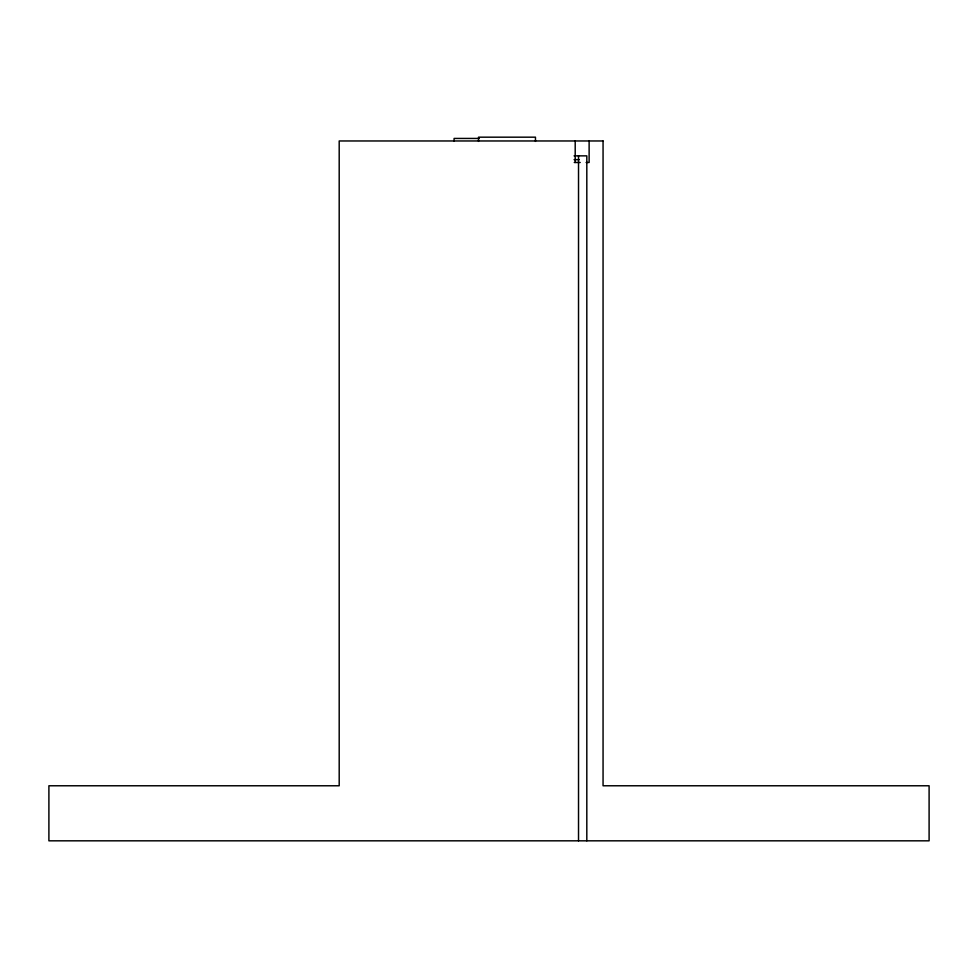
<?xml version="1.0" encoding="UTF-8"?>
<svg xmlns="http://www.w3.org/2000/svg" width="978" height="978" viewBox="0 0 978 978"><rect width="100%" height="100%" fill="white"/><g stroke="black" fill="none" stroke-linecap="round" stroke-linejoin="round"><path stroke-width="1.47" d="M479.293 138.436L454.085 138.436L454.085 140.966M574.074 155.857L586.812 155.857L586.812 840.823M574.074 159.646L579.221 159.646M574.257 162.482L580.198 162.482M586.152 162.482L589.123 162.482L589.123 140.966M578.524 155.857L578.524 840.823M575.198 140.966L575.198 162.482M535.467 141.407L535.467 137.177L478.523 137.177L478.523 141.407M603.059 140.966L339.195 140.966L339.195 785.774L48.9 785.774L48.9 840.823L929.1 840.823L929.1 785.774L603.059 785.774L603.059 140.966"/></g></svg>
